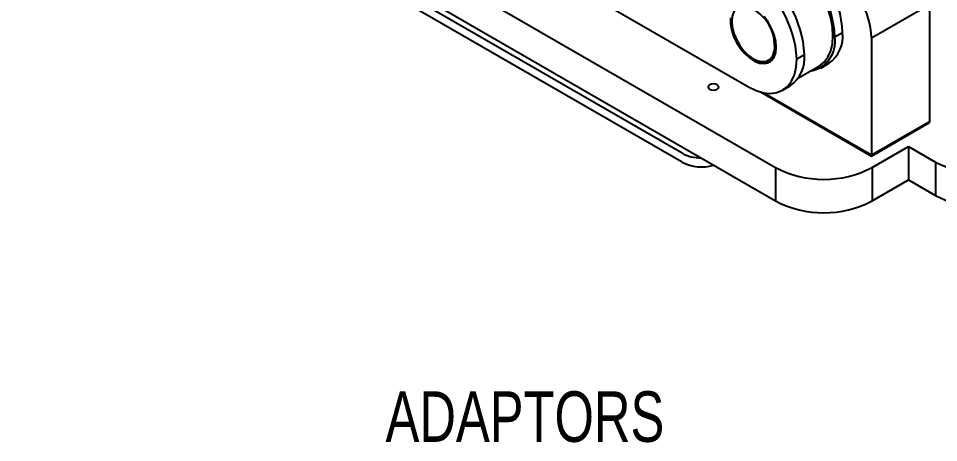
# Model space of a CAD drawing. Header units: millimetres. Extents: x 5 to 292, y 4 to 204.
# Drawn here: x 180.7 to 248.1, y 111.5 to 142.6 of the extents above; entities that cross this region are included whole.
import ezdxf

# ---------------------------------------------------------------- set-up
doc = ezdxf.new("R2010")
doc.units = ezdxf.units.MM
doc.layers.add('LAYER_1', color=179, linetype='Continuous')
doc.styles.add('SLDTEXTSTYLE0', font='TXT', dxfattribs={"width": 0.75})

msp = doc.modelspace()

# ---------------------------------------------------------------- linework, layer by layer
at = {"color": 7, "linetype": 'Continuous', "lineweight": 25}
for p, q in [((180.669, 163.744), (236.177, 131.7)), ((180.669, 161.294), (236.177, 129.25)), ((229.318, 132.742), (200.821, 149.193)), ((229.318, 132.089), (200.821, 148.539)), ((217.078, 147.494), (234.19, 137.615)), ((243.212, 141.192), (247.455, 143.641)), ((247.455, 143.641), (247.455, 135.068)), ((240.525, 141.273), (241.091, 141.6)), ((243.212, 141.192), (243.212, 132.618)), ((237.725, 139.657), (238.291, 139.984)), ((234.529, 139.635), (234.574, 139.603)), ((234.574, 139.603), (234.725, 139.526)), ((237.855, 138.272), (239.39, 139.157)), ((239.49, 138.984), (240.055, 139.311)), ((236.689, 137.368), (237.255, 137.694)), ((235.075, 137.234), (243.212, 132.537)), ((235.313, 137.178), (243.212, 132.618)), ((243.212, 132.618), (247.455, 135.068)), ((243.212, 132.537), (247.455, 134.986)), ((247.455, 135.068), (247.455, 134.986)), ((243.248, 131.7), (245.917, 133.241)), ((245.917, 133.241), (247.897, 132.098)), ((245.917, 133.241), (245.917, 130.791)), ((243.212, 132.618), (243.212, 132.537)), ((236.177, 131.7), (236.177, 129.25)), ((243.248, 131.7), (243.248, 129.25)), ((247.897, 132.098), (247.897, 129.648)), ((243.248, 129.25), (245.917, 130.791)), ((245.917, 130.791), (247.897, 129.648))]:
    msp.add_line(p, q, dxfattribs=at)
at = {"color": 7, "linetype": 'Continuous', "lineweight": 25, "flags": 128}
for points in [[(239.39, 139.157), (239.39, 139.158), (239.736, 139.426), (240.014, 139.789), (240.218, 140.24), (240.342, 140.766), (240.384, 141.355), (240.342, 141.992), (240.218, 142.662), (240.014, 143.348), (239.736, 144.033), (239.39, 144.7), (238.985, 145.334), (238.531, 145.917), (238.039, 146.437), (237.521, 146.879), (236.99, 147.234)], [(232.867, 142.672), (232.867, 142.251), (232.945, 141.795), (233.098, 141.324), (233.319, 140.861), (233.597, 140.428), (233.919, 140.045), (234.27, 139.73), (234.634, 139.497), (234.994, 139.357), (235.333, 139.317), (235.635, 139.379), (235.886, 139.54), (236.074, 139.793), (236.19, 140.124), (236.23, 140.52)], [(236.23, 140.52), (236.19, 140.962), (236.074, 141.428), (235.886, 141.897), (235.635, 142.348), (235.333, 142.758)], [(234.19, 137.615), (234.743, 137.346), (235.282, 137.184), (235.795, 137.134), (236.268, 137.195), (236.69, 137.368), (237.05, 137.647), (237.34, 138.026), (237.552, 138.495), (237.682, 139.043), (237.725, 139.657)], [(231.891, 137.758), (231.765, 137.806), (231.616, 137.824), (231.466, 137.806), (231.34, 137.758), (231.255, 137.685), (231.226, 137.598), (231.255, 137.512), (231.34, 137.439), (231.466, 137.39), (231.616, 137.373), (231.765, 137.39), (231.891, 137.439), (231.976, 137.512), (232.006, 137.598), (231.976, 137.685), (231.891, 137.758)]]:
    msp.add_lwpolyline(points, dxfattribs=at)
at = {"color": 8, "linetype": 'Continuous', "lineweight": 25, "flags": 128}
for points in [[(234.189, 143.474), (233.859, 143.531), (233.559, 143.486), (233.31, 143.342), (233.122, 143.105), (233.005, 142.787), (232.965, 142.405), (233.005, 141.976), (233.122, 141.524), (233.31, 141.07), (233.559, 140.637), (233.859, 140.248), (234.192, 139.92), (234.543, 139.672)], [(234.543, 139.672), (234.894, 139.515), (235.228, 139.457), (235.527, 139.502), (235.777, 139.646), (235.965, 139.883), (236.081, 140.201), (236.094, 140.262)]]:
    msp.add_lwpolyline(points, dxfattribs=at)
at = {"color": 7, "linetype": 'Continuous', "lineweight": 25}
for centre, radius, start, end in [((232.817, 140.906), 7.717, 2.73147, 57.26855), ((233.383, 141.232), 7.717, 2.73147, 57.26855), ((230.017, 139.289), 7.717, 2.73147, 57.26855), ((230.583, 139.616), 7.717, 2.73147, 57.26855), ((237.097, 140.928), 6.121, 2.47639, 57.52363), ((232.99, 140.592), 3.121, 353.93086, 67.39934), ((238.317, 140.954), 2.232, 279.61607, 8.24145), ((238.653, 141.324), 2.454, 304.86225, 6.44991), ((235.852, 139.708), 2.454, 304.86225, 6.44991), ((235.36, 140.518), 1.134, 240.39161, 293.2046), ((230.672, 135.284), 2.881, 241.94767, 270.81968), ((230.74, 134.844), 3.101, 242.69039, 286.70265), ((239.712, 138.46), 7.629, 242.39105, 297.60893), ((251.432, 138.858), 7.629, 242.39105, 297.60895), ((251.432, 136.408), 7.629, 242.39105, 297.60895), ((239.712, 136.01), 7.629, 242.39105, 297.60893)]:
    msp.add_arc(centre, radius, start, end, dxfattribs=at)
for points, knots in [([(232.93, 142.626), (232.926, 142.501), (232.918, 142.243), (232.995, 141.811), (233.14, 141.364), (233.293, 141.015), (233.41, 140.833), (233.439, 140.788)], [0, 0, 0, 0, 0.218129, 0.453229, 0.688011, 0.922407, 1, 1, 1, 1]), ([(233.439, 140.788), (233.495, 140.694), (233.635, 140.461), (233.909, 140.135), (234.22, 139.834), (234.433, 139.696), (234.529, 139.635)], [0, 0, 0, 0, 0.191705, 0.478612, 0.766171, 1, 1, 1, 1])]:
    msp.add_open_spline(points, degree=3, knots=knots, dxfattribs=at)

# ---------------------------------------------------------------- texts
at = {"layer": 'LAYER_1', "insert": (207.584, 115.293), "char_height": 3.7042, "attachment_point": 1, "style": 'SLDTEXTSTYLE0'}
msp.add_mtext('ADAPTORS', dxfattribs=at)

doc.saveas('drawing.dxf')
